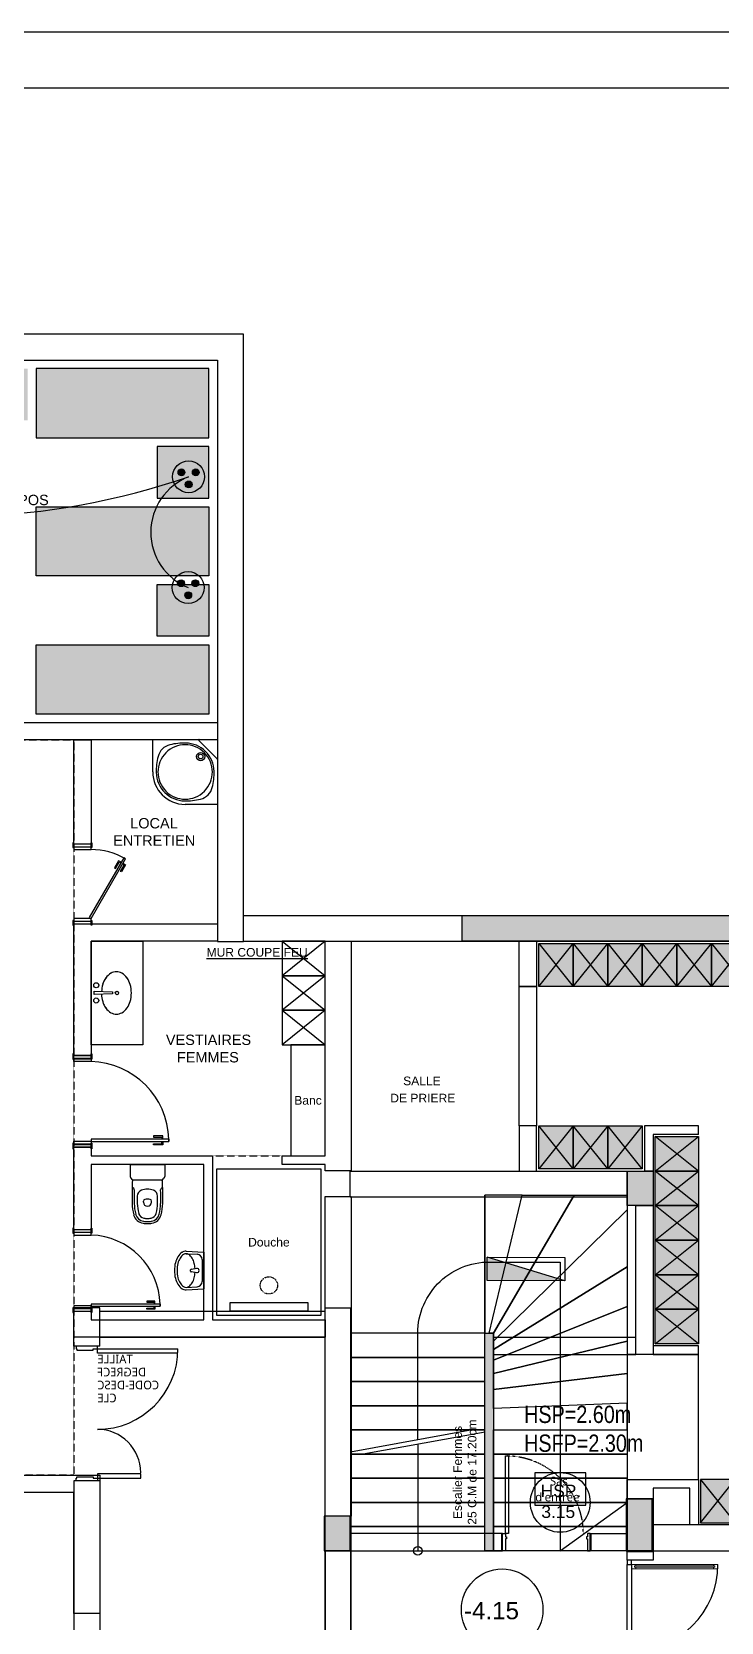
# Model space of a CAD drawing. Header units: millimetres. Extents: x 71819 to 78266, y 23672 to 38445.
# Drawn here: x 75030 to 75828, y 27032 to 28874 of the extents above; entities that cross this region are included whole.
import ezdxf
from ezdxf.enums import TextEntityAlignment as Align

# ---------------------------------------------------------------- set-up
doc = ezdxf.new("R2010")
doc.units = ezdxf.units.MM
for name, pattern in [('CACHE', [0.375, 0.25, -0.125]), ('DASHED2', [0.375, 0.25, -0.125]), ('PROJECTION', [0.375, 0.25, -0.125])]:
    doc.linetypes.add(name, pattern=pattern)
doc.layers.add('A-SECN-MEN-CO', color=141, linetype='Continuous', lineweight=9)
doc.layers.add('A-SECN-MEN-VU', color=145, linetype='Continuous', lineweight=5)
for name, color, linetype in [('Plan Archi', 8, 'Continuous'), ('prise', 1, 'Continuous'), ('TP-Tableau électrique', 1, 'Continuous')]:
    doc.layers.add(name, color=color, linetype=linetype)
doc.styles.add('0-TEXT-ANNO', font='', dxfattribs={"height": 2.5})
doc.styles.add('0-TEXT-BASE', font='')
doc.styles.add('1-LIGHT-COND', font='')
doc.styles.get("Standard").update_dxf_attribs({"font": 'arial.ttf'})
doc.styles.get('0-TEXT-ANNO').set_extended_font_data('Roboto Light')
doc.styles.get('0-TEXT-BASE').set_extended_font_data('Roboto Light')
doc.styles.get('1-LIGHT-COND').set_extended_font_data('Roboto Condensed Light')

# ---------------------------------------------------------------- blocks, each defined once
blk = doc.blocks.new('*U122')
at = {"color": 252}
for points in [[(77, 1000), (77, 100), (42, 100), (42, 1000)], [(0, -100), (7, -100), (7, 100), (0, 100)], [(1030, -100), (1022, -100), (1022, 100), (1030, 100)]]:
    blk.add_lwpolyline(points, close=True, dxfattribs=at)
at = {"color": 252, "linetype": 'ByBlock', "flags": 128}
for points in [[(7, -100), (7, 100), (39, 100), (39, 63), (52, 63), (52, 38), (39, 38), (39, -100)], [(1022, -100), (1022, 100), (990, 100), (990, 63), (977, 63), (977, 38), (990, 38), (990, -100)]]:
    blk.add_lwpolyline(points, close=True, dxfattribs=at)
at = {"color": 252, "linetype": 'PROJECTION'}
blk.add_arc((42, 98.3), 900, 0, 90, dxfattribs=at)
at = {"color": 252, "style": '0-TEXT-BASE'}
blk.add_attdef('DOORREF', text='', height=100, dxfattribs=at).set_placement((514.5, 0), align=Align.MIDDLE_CENTER)
blk = doc.blocks.new('RANG_VEST')
at = {"true_color": 0xffffff}
h = blk.add_hatch(color=7, dxfattribs=at)
h.dxf.hatch_style = 1
h.paths.add_polyline_path([(0.5, -0.4), (0.5, 0), (0, 0), (0, -0.4)])
blk.add_lwpolyline([(0.5, -0.4), (0.5, 0), (0, 0), (0, -0.4)], close=True)
blk.add_lwpolyline([(0, 0), (0.5, -0.4), (0.5, 0), (0, -0.4)])
blk = doc.blocks.new('*U212')
at = {"layer": 'A-SECN-MEN-CO'}
for points in [[(0, 0), (0, -0.05), (-0.05, -0.05), (-0.05, -0.032), (-0.035, -0.032), (-0.035, -0.018), (-0.05, -0.018), (-0.05, 0)], [(-1, 0), (-1, -0.05), (-0.95, -0.05), (-0.95, -0.032), (-0.965, -0.032), (-0.965, -0.018), (-0.95, -0.018), (-0.95, 0)]]:
    blk.add_lwpolyline(points, close=True, dxfattribs=at)
at = {"layer": 'A-SECN-MEN-VU'}
for p, q in [((-0.05, 0), (-0.95, 0)), ((-0.95, -0.05), (-0.05, -0.05))]:
    blk.add_line(p, q, dxfattribs=at)
blk.add_lwpolyline([(-0.035, -0.032), (-0.965, -0.032), (-0.965, -0.018), (-0.035, -0.018)], close=True, dxfattribs=at)
blk = doc.blocks.new('tableau electrique')
at = {"lineweight": -2}
blk.add_hatch(color=0, dxfattribs=at).paths.add_polyline_path([(1445.12, 476.143), (1445.12, 476.323), (1444.52, 476.143)])
at = {"color": 0, "lineweight": -2}
blk.add_line((1444.52, 476.143), (1445.12, 476.323), dxfattribs=at)
blk.add_lwpolyline([(1444.52, 476.143), (1445.12, 476.143), (1445.12, 476.323), (1444.52, 476.323)], close=True, dxfattribs=at)
blk = doc.blocks.new('Prise de courant normale')
at = {"layer": 'prise', "linetype": 'Continuous'}
for points in [[(-122, 51, 1), (-44, 51, 1)], [(44, 51, 1), (122, 51, 1)], [(-38, -89, 1), (41, -89, 1)]]:
    blk.add_hatch(color=5, dxfattribs=at).paths.add_polyline_path(points, flags=0)
at = {"layer": 'prise', "color": 1, "linetype": 'Continuous'}
blk.add_circle((0, 0), 185, dxfattribs=at)
at = {"layer": 'prise', "color": 5, "linetype": 'Continuous'}
for centre in [(-83, 51), (83, 51), (1, -89)]:
    blk.add_circle(centre, 39.4, dxfattribs=at)

msp = doc.modelspace()

# ---------------------------------------------------------------- hatches: boundary and pattern name
at = {"layer": 'Plan Archi'}
h = msp.add_hatch(color=256, dxfattribs=at)
h.dxf.hatch_style = 1
h.paths.add_polyline_path([(75174.7, 28233.9), (75234.7, 28233.9), (75234.7, 28173.9), (75174.7, 28173.9)])
h.paths.add_polyline_path([(75034.7, 28163.9), (75234.7, 28163.9), (75234.7, 28083.9), (75034.7, 28083.9)])
h.paths.add_polyline_path([(75034.7, 28323.9), (75234.7, 28323.9), (75234.7, 28243.9), (75034.7, 28243.9)])
h.paths.add_polyline_path([(75174.7, 28333.9), (75234.7, 28333.9), (75234.7, 28393.9), (75174.7, 28393.9)])
h.paths.add_polyline_path([(75034.7, 28403.9), (75234.7, 28403.9), (75234.7, 28483.9), (75034.7, 28483.9)])
h.paths.add_polyline_path([(74898.7, 28483.9), (75024.7, 28483.9), (75024.7, 28423.9), (74898.7, 28423.9)])
h.paths.add_polyline_path([(74808.7, 28283.9), (74808.7, 28483.9), (74888.7, 28483.9), (74888.7, 28283.9)])
h = msp.add_hatch(color=252, dxfattribs=at)
h.dxf.hatch_style = 1
h.paths.add_polyline_path([(75528.3, 27850.7), (77178.3, 27850.7), (77178.3, 27820.7), (75528.3, 27820.7)])
h = msp.add_hatch(color=252, dxfattribs=at)
h.dxf.hatch_style = 1
h.paths.add_polyline_path([(75719.3, 27554.5), (75749.3, 27554.5), (75749.3, 27514.5), (75719.3, 27514.5)])
h = msp.add_hatch(color=256, dxfattribs=at)
h.dxf.hatch_style = 1
h.paths.add_polyline_path([(75564.3, 27114.8), (75554.3, 27114.8), (75554.3, 27366.8), (75564.3, 27366.8)])
h = msp.add_hatch(color=256, dxfattribs=at)
h.dxf.hatch_style = 1
h.paths.add_polyline_path([(75718.3, 27174.8), (75718.3, 27114.8), (75748.3, 27114.8), (75748.3, 27174.8)])
h = msp.add_hatch(color=252, dxfattribs=at)
h.dxf.hatch_style = 1
h.paths.add_polyline_path([(75719.3, 27174.8), (75749.3, 27174.8), (75749.3, 27114.8), (75719.3, 27114.8)])
h = msp.add_hatch(color=256, dxfattribs=at)
h.dxf.hatch_style = 1
h.paths.add_polyline_path([(75398.3, 27114.8), (75398.3, 27154.8), (75368.3, 27154.8), (75368.3, 27114.8)])

# ---------------------------------------------------------------- linework, layer by layer
msp.add_lwpolyline([(78245.7, 28874), (78245.7, 24883), (72655.7, 24883), (72655.7, 28874)], close=True)
msp.add_lwpolyline([(72720.7, 25264), (72720.7, 28809), (78180.7, 28809), (78180.7, 25264)])
at = {"color": 6}
for centre, radius, start, end in [((74931.6, 29177.4), 865.2, 254.9975, 288.8591), ((75236.6, 28294.4), 69.1, 111.4509, 248.0727)]:
    msp.add_arc(centre, radius, start, end, dxfattribs=at)
at = {"layer": 'Plan Archi'}
for p, q in [((75274.7, 28523.8), (72996.3, 28523.8)), ((75274.7, 27820.6), (75274.7, 28523.8)), ((73042.8, 28493.9), (75244.7, 28493.9)), ((75244.7, 28493.9), (75244.7, 27820.6)), ((75014.8, 28074.1), (75244.7, 28074.1)), ((75244.7, 28074.1), (75244.7, 28054.1)), ((75244.7, 28054.1), (75014.8, 28054.1)), ((75078.3, 27933), (75078.3, 28054.1)), ((75078.3, 28054.1), (75098.3, 28054.1)), ((75098.3, 28054.1), (75098.3, 27933)), ((75169.8, 28016.8), (75169.8, 28053.7)), ((75170.4, 28054.3), (75244.2, 28054.3)), ((75243.8, 28032.6), (75223.2, 28053.3)), ((75244.8, 28053.7), (75244.8, 27979.9)), ((75244.2, 27979.3), (75207.3, 27979.3)), ((75078.1, 27934.8), (75077.3, 27934.8)), ((75077.3, 27934.8), (75077.3, 27929.2)), ((75077.3, 27929.2), (75078.1, 27929.2)), ((75078.1, 27929.2), (75078.1, 27934.8)), ((75098.3, 27933), (75078.3, 27933)), ((75098.3, 27933), (75078.3, 27933)), ((75078.3, 27933), (75078.3, 27930.2)), ((75078.3, 27930.2), (75098.3, 27930.2)), ((75098.3, 27929.8), (75078.3, 27929.8)), ((75078.3, 27929.8), (75078.3, 27926.9)), ((75078.3, 27926.9), (75098.3, 27926.9)), ((75098.3, 27930.2), (75098.3, 27933)), ((75098.3, 27926.9), (75098.3, 27929.8)), ((75098.4, 27934.8), (75099.2, 27934.8)), ((75098.4, 27929.2), (75098.4, 27934.8)), ((75099.2, 27929.2), (75098.4, 27929.2)), ((75099.2, 27934.8), (75099.2, 27929.2)), ((75136.1, 27917.5), (75096.1, 27848.2)), ((75098.3, 27846.9), (75138.3, 27916.2)), ((75130.2, 27914), (75125.4, 27905.7)), ((75125.4, 27905.7), (75126.5, 27905.1)), ((75126.5, 27905.1), (75130.8, 27912.5)), ((75133.1, 27912.3), (75130.2, 27914)), ((75130.8, 27912.5), (75132.6, 27911.4)), ((75132.5, 27901.6), (75136.8, 27909)), ((75138.3, 27909.3), (75133.6, 27901)), ((75136.8, 27909), (75134.8, 27910.2)), ((75135.3, 27911), (75138.3, 27909.3)), ((75138.3, 27916.2), (75136.1, 27917.5)), ((75133.6, 27901), (75132.5, 27901.6)), ((75274.7, 27850.4), (77804.4, 27850.6)), ((75274.7, 27820.6), (75274.7, 27850.4)), ((75078.1, 27844.9), (75077.3, 27844.9)), ((75077.3, 27844.9), (75077.3, 27839.3)), ((75077.3, 27839.3), (75078.1, 27839.3)), ((75078.1, 27839.3), (75078.1, 27844.9)), ((75098.3, 27846.9), (75078.3, 27846.9)), ((75078.3, 27846.9), (75078.3, 27844.1)), ((75078.3, 27844.1), (75098.3, 27844.1)), ((75098.3, 27843.7), (75078.3, 27843.7)), ((75078.3, 27843.7), (75078.3, 27840.8)), ((75078.3, 27840.8), (75244.7, 27840.8)), ((75078.3, 27688.3), (75078.3, 27840.8)), ((75078.3, 27840.8), (75098.3, 27840.8)), ((75096.1, 27848.2), (75098.3, 27846.9)), ((75098.3, 27844.1), (75098.3, 27846.9)), ((75098.3, 27840.8), (75098.3, 27846.9)), ((75098.3, 27840.9), (75098.3, 27844.8)), ((75098.4, 27844.9), (75099.2, 27844.9)), ((75098.4, 27839.3), (75098.4, 27844.9)), ((75099.2, 27839.3), (75098.4, 27839.3)), ((75099.2, 27844.9), (75099.2, 27839.3)), ((75244.7, 27840.8), (75244.7, 27820.8)), ((75244.7, 27820.8), (75098.3, 27820.8)), ((75098.3, 27820.8), (75098.3, 27688.3)), ((75098.3, 27700.8), (75098.3, 27820.8)), ((75098.3, 27820.8), (75158.3, 27820.8)), ((75158.3, 27820.8), (75158.3, 27700.8)), ((75244.7, 27820.6), (75274.7, 27820.6)), ((77774.4, 27820.6), (75274.7, 27820.6)), ((75319.6, 27820.8), (75369.6, 27780.8)), ((75369.6, 27820.8), (75319.6, 27780.8)), ((75319.6, 27820.8), (75319.6, 27780.8)), ((75369.6, 27820.8), (75319.6, 27820.8)), ((75369.6, 27820.8), (75399.6, 27820.8)), ((75369.6, 27572.2), (75369.6, 27820.8)), ((75369.6, 27780.8), (75369.6, 27820.8)), ((75369.6, 27780.8), (75369.6, 27820.8)), ((75399.6, 27820.8), (75399.6, 27555)), ((75594.3, 27820.7), (75614.3, 27820.7)), ((75594.3, 27768.2), (75594.3, 27820.7)), ((75614.3, 27820.7), (75614.3, 27768.2)), ((75319.6, 27780.8), (75369.6, 27780.8)), ((75319.6, 27780.8), (75369.6, 27740.8)), ((75369.6, 27780.8), (75319.6, 27740.8)), ((75319.6, 27780.8), (75319.6, 27740.8)), ((75369.6, 27780.8), (75319.6, 27780.8)), ((75369.6, 27740.8), (75369.6, 27780.8)), ((75369.6, 27740.8), (75369.6, 27780.8)), ((75102, 27759.1), (75102, 27762.8)), ((75102, 27762.8), (75123, 27762.1)), ((75123, 27759.8), (75102, 27759.1)), ((75123, 27762.1), (75123, 27759.8)), ((75594.3, 27768.2), (75614.3, 27768.2)), ((75594.3, 27607), (75594.3, 27768.2)), ((75614.3, 27768.2), (75594.3, 27768.2)), ((75614.3, 27768.2), (75614.3, 27607)), ((75319.6, 27740.8), (75369.6, 27700.8)), ((75369.6, 27740.8), (75319.6, 27700.8)), ((75319.6, 27740.8), (75319.6, 27700.8)), ((75369.6, 27740.8), (75319.6, 27740.8)), ((75319.6, 27740.8), (75369.6, 27740.8)), ((75369.6, 27700.8), (75369.6, 27740.8)), ((75369.6, 27700.8), (75369.6, 27740.8)), ((75078.1, 27690.3), (75077.2, 27690.3)), ((75077.2, 27690.3), (75077.2, 27684)), ((75077.2, 27684), (75078.1, 27684)), ((75078.1, 27684), (75078.1, 27690.3)), ((75078.3, 27688.3), (75098.3, 27688.3)), ((75078.3, 27685.1), (75078.3, 27688.3)), ((75098.3, 27688.3), (75078.3, 27688.3)), ((75098.3, 27685.1), (75078.3, 27685.1)), ((75078.3, 27684.6), (75098.3, 27684.6)), ((75078.3, 27681.4), (75078.3, 27684.6)), ((75158.3, 27700.8), (75098.3, 27700.8)), ((75098.3, 27688.3), (75098.3, 27685.1)), ((75098.3, 27684.6), (75098.3, 27681.4)), ((75098.4, 27690.3), (75099.3, 27690.3)), ((75098.4, 27684), (75098.4, 27690.3)), ((75099.3, 27684), (75098.4, 27684)), ((75099.3, 27690.3), (75099.3, 27684)), ((75319.6, 27700.8), (75369.6, 27700.8)), ((75329.6, 27700.8), (75329.6, 27572.2)), ((75369.6, 27700.8), (75329.6, 27700.8)), ((75369.6, 27572.2), (75369.6, 27700.8)), ((75098.3, 27681.4), (75078.3, 27681.4)), ((75181.6, 27595.4), (75170.8, 27595.4)), ((75170.8, 27595.4), (75170.8, 27594)), ((75170.8, 27594), (75180.4, 27594)), ((75180.4, 27594), (75180.4, 27591.5)), ((75181.6, 27591.6), (75181.6, 27595.4)), ((75614.3, 27607), (75594.3, 27607)), ((75614.3, 27607), (75594.3, 27607)), ((75594.3, 27607), (75594.3, 27554.5)), ((75614.3, 27554.5), (75614.3, 27607)), ((75801.8, 27607), (75739.3, 27607)), ((75739.3, 27607), (75739.3, 27554.5)), ((75801.8, 27597), (75749.3, 27597)), ((75749.3, 27597), (75749.3, 27554.5)), ((75078.1, 27586.8), (75077.2, 27586.8)), ((75077.2, 27586.8), (75077.2, 27580.5)), ((75077.2, 27580.5), (75078.1, 27580.5)), ((75078.1, 27580.5), (75078.1, 27586.8)), ((75078.3, 27589.1), (75098.3, 27589.1)), ((75078.3, 27585.9), (75078.3, 27589.1)), ((75078.3, 27582.2), (75078.3, 27589.1)), ((75078.3, 27582.4), (75078.3, 27586.7)), ((75098.3, 27585.9), (75078.3, 27585.9)), ((75078.3, 27585.4), (75098.3, 27585.4)), ((75098.3, 27582.2), (75078.3, 27582.2)), ((75078.3, 27486.5), (75078.3, 27582.2)), ((75078.3, 27582.2), (75098.3, 27582.2)), ((75188.3, 27591.4), (75098.3, 27591.4)), ((75098.3, 27591.4), (75098.3, 27588.8)), ((75098.3, 27589.1), (75098.3, 27585.9)), ((75098.3, 27588.8), (75188.3, 27588.8)), ((75098.3, 27585.4), (75098.3, 27582.2)), ((75098.3, 27582.2), (75098.3, 27572.2)), ((75098.4, 27586.8), (75099.3, 27586.8)), ((75098.4, 27580.5), (75098.4, 27586.8)), ((75099.3, 27580.5), (75098.4, 27580.5)), ((75099.3, 27586.8), (75099.3, 27580.5)), ((75170.8, 27586.2), (75180.4, 27586.2)), ((75170.8, 27584.8), (75170.8, 27586.2)), ((75181.6, 27584.8), (75170.8, 27584.8)), ((75180.4, 27586.2), (75180.4, 27588.7)), ((75181.6, 27588.6), (75181.6, 27584.8)), ((75188.3, 27588.8), (75188.3, 27591.4)), ((75188.3, 27591.4), (75188.3, 27588.8)), ((75098.3, 27572.2), (75238.9, 27572.2)), ((75228.9, 27562.2), (75098.3, 27562.2)), ((75098.3, 27562.2), (75098.3, 27486.5)), ((75143.6, 27562.2), (75143.6, 27548.1)), ((75143.6, 27562.2), (75183.6, 27562.2)), ((75183.6, 27562.2), (75183.6, 27548.1)), ((75228.9, 27382.2), (75228.9, 27562.2)), ((75238.9, 27572.2), (75238.9, 27382.2)), ((75243.9, 27387.2), (75243.9, 27557.2)), ((75243.9, 27557.2), (75364.6, 27557.2)), ((75319.6, 27562.2), (75319.6, 27572.2)), ((75319.6, 27572.2), (75369.6, 27572.2)), ((75369.6, 27562.2), (75319.6, 27562.2)), ((75329.6, 27572.2), (75369.6, 27572.2)), ((75364.6, 27557.2), (75364.6, 27387.2)), ((75369.6, 27555), (75369.6, 27562.2)), ((75399.6, 27555), (75369.6, 27555)), ((75180, 27544.2), (75147.2, 27544.2)), ((75398.3, 27554.5), (75719.3, 27554.5)), ((75398.3, 27524.5), (75398.3, 27554.5)), ((75594.3, 27554.5), (75614.3, 27554.5)), ((75719.3, 27554.5), (75719.3, 27524.5)), ((75147.7, 27534.3), (75146, 27536.1)), ((75158.9, 27518.5), (75158.9, 27519.8)), ((75168.3, 27518.5), (75168.3, 27519.8)), ((75179.5, 27534.3), (75181.2, 27536.1)), ((75369.6, 27154.8), (75369.6, 27525)), ((75369.6, 27525), (75399.6, 27525)), ((75719.3, 27524.5), (75398.3, 27524.5)), ((75399.6, 27525), (75399.6, 27154.8)), ((75729.3, 27514.5), (75749.3, 27514.5)), ((75729.3, 27342), (75729.3, 27514.5)), ((75749.3, 27514.5), (75749.3, 27342)), ((75078.1, 27488.3), (75077.3, 27488.3)), ((75077.3, 27488.3), (75077.3, 27482.7)), ((75077.3, 27482.7), (75078.1, 27482.7)), ((75078.1, 27482.7), (75078.1, 27488.3)), ((75098.3, 27486.5), (75078.3, 27486.5)), ((75078.3, 27486.5), (75078.3, 27483.7)), ((75098.3, 27486.5), (75078.3, 27486.5)), ((75078.3, 27483.7), (75098.3, 27483.7)), ((75098.3, 27483.3), (75078.3, 27483.3)), ((75078.3, 27483.3), (75078.3, 27480.4)), ((75098.3, 27483.7), (75098.3, 27486.5)), ((75098.3, 27480.4), (75098.3, 27483.3)), ((75098.4, 27488.3), (75099.2, 27488.3)), ((75098.4, 27482.7), (75098.4, 27488.3)), ((75099.2, 27482.7), (75098.4, 27482.7)), ((75099.2, 27488.3), (75099.2, 27482.7)), ((75078.3, 27480.4), (75098.3, 27480.4)), ((75208.4, 27461.9), (75228.9, 27460.7)), ((75208.4, 27458.9), (75221.3, 27458.2)), ((75226.9, 27452.2), (75226.9, 27426.6)), ((75228.9, 27460.7), (75228.9, 27418)), ((75213.6, 27438.7), (75213.6, 27440.1)), ((75214.5, 27441.1), (75220.7, 27442)), ((75220.7, 27436.7), (75214.5, 27437.7)), ((75228.9, 27439.4), (75228.9, 27439.4)), ((75228.9, 27439.4), (75228.9, 27439.4)), ((75228.9, 27439.4), (75228.9, 27439.4)), ((75228.9, 27439.4), (75228.9, 27439.4)), ((75228.9, 27439.4), (75228.9, 27439.4)), ((75228.9, 27439.4), (75228.9, 27439.4)), ((75228.9, 27439.4), (75228.9, 27439.4)), ((75228.9, 27439.4), (75228.9, 27439.4)), ((75228.9, 27439.4), (75228.9, 27439.4)), ((75228.9, 27439.4), (75228.9, 27439.4)), ((75228.9, 27439.4), (75228.9, 27439.4)), ((75228.9, 27439.4), (75228.9, 27439.4)), ((75228.9, 27439.4), (75228.9, 27439.4)), ((75228.9, 27439.4), (75228.9, 27439.4)), ((75228.9, 27439.4), (75228.9, 27439.4)), ((75228.9, 27439.4), (75228.9, 27439.4)), ((75228.9, 27439.4), (75228.9, 27439.4)), ((75228.9, 27439.4), (75228.9, 27439.4)), ((75228.9, 27439.4), (75228.9, 27439.4)), ((75228.9, 27439.4), (75228.9, 27439.4)), ((75228.9, 27439.4), (75228.9, 27439.4)), ((75228.9, 27439.4), (75228.9, 27439.4)), ((75228.9, 27439.4), (75228.9, 27439.4)), ((75228.9, 27439.4), (75228.9, 27439.4)), ((75228.9, 27439.4), (75228.9, 27439.4)), ((75228.9, 27439.4), (75228.9, 27439.4)), ((75228.9, 27439.4), (75228.9, 27439.4)), ((75228.9, 27439.4), (75228.9, 27439.4)), ((75228.9, 27439.4), (75228.9, 27439.4)), ((75228.9, 27439.4), (75228.9, 27439.4)), ((75228.9, 27439.4), (75228.9, 27439.4)), ((75228.9, 27439.4), (75228.9, 27439.4)), ((75228.9, 27439.4), (75228.9, 27439.4)), ((75228.9, 27439.4), (75228.9, 27439.4)), ((75228.9, 27439.4), (75228.9, 27439.4)), ((75228.9, 27439.4), (75228.9, 27439.4)), ((75228.9, 27439.4), (75228.9, 27439.4)), ((75228.9, 27439.4), (75228.9, 27439.4)), ((75228.9, 27439.4), (75228.9, 27439.4)), ((75228.9, 27439.4), (75228.9, 27439.4)), ((75228.9, 27439.4), (75228.9, 27439.4)), ((75228.9, 27439.4), (75228.9, 27439.4)), ((75228.9, 27439.4), (75228.9, 27439.4)), ((75228.9, 27439.4), (75228.9, 27439.4)), ((75228.9, 27439.4), (75228.9, 27439.4)), ((75228.9, 27439.4), (75228.9, 27439.4)), ((75228.9, 27439.4), (75228.9, 27439.4)), ((75228.9, 27439.4), (75228.9, 27439.4)), ((75228.9, 27439.4), (75228.9, 27439.4)), ((75228.9, 27439.4), (75228.9, 27439.4)), ((75228.9, 27439.4), (75228.9, 27439.4)), ((75208.4, 27419.9), (75221.3, 27420.6)), ((75208.4, 27416.9), (75228.9, 27418)), ((75078.1, 27396.3), (75077.3, 27396.3)), ((75077.3, 27396.3), (75077.3, 27390.7)), ((75077.3, 27390.7), (75078.1, 27390.7)), ((75078.1, 27390.7), (75078.1, 27396.3)), ((75098.3, 27398.3), (75078.3, 27398.3)), ((75078.3, 27398.3), (75078.3, 27395.5)), ((75078.3, 27351.8), (75078.3, 27396.3)), ((75078.3, 27395.5), (75098.3, 27395.5)), ((75098.3, 27395.1), (75078.3, 27395.1)), ((75078.3, 27395.1), (75078.3, 27392.2)), ((75078.3, 27392.2), (75098.3, 27392.2)), ((75078.3, 27362.2), (75078.3, 27392.2)), ((75078.3, 27392.2), (75098.3, 27392.2)), ((75178.3, 27400.4), (75098.3, 27400.4)), ((75098.3, 27400.4), (75098.3, 27398.1)), ((75098.3, 27395.5), (75098.3, 27398.3)), ((75098.3, 27392.2), (75098.3, 27398.3)), ((75098.3, 27398.1), (75178.3, 27398.1)), ((75098.3, 27392.4), (75098.3, 27396.2)), ((75098.3, 27392.2), (75098.3, 27382.2)), ((75098.4, 27396.3), (75099.2, 27396.3)), ((75098.4, 27390.7), (75098.4, 27396.3)), ((75099.2, 27390.7), (75098.4, 27390.7)), ((75099.2, 27396.3), (75099.2, 27390.7)), ((75108.3, 27351.8), (75108.3, 27396.3)), ((75369.4, 27391.8), (75108.3, 27391.8)), ((75172.3, 27403.9), (75162.8, 27403.9)), ((75162.8, 27403.9), (75162.8, 27402.7)), ((75162.8, 27402.7), (75171.3, 27402.7)), ((75162.8, 27395.8), (75171.3, 27395.8)), ((75162.8, 27394.5), (75162.8, 27395.8)), ((75172.3, 27394.5), (75162.8, 27394.5)), ((75171.3, 27402.7), (75171.3, 27400.5)), ((75171.3, 27395.8), (75171.3, 27398)), ((75172.3, 27400.6), (75172.3, 27403.9)), ((75172.3, 27397.9), (75172.3, 27394.5)), ((75178.3, 27398.1), (75178.3, 27400.4)), ((75178.3, 27400.4), (75178.3, 27398.1)), ((75259.3, 27392.2), (75259.3, 27402.2)), ((75259.3, 27402.2), (75349.3, 27402.2)), ((75349.3, 27392.2), (75259.3, 27392.2)), ((75349.3, 27402.2), (75349.3, 27392.2)), ((75369.4, 26934.8), (75369.4, 27396.3)), ((75399.4, 26934.8), (75399.4, 27396.3)), ((75098.3, 27382.2), (75228.9, 27382.2)), ((75238.9, 27382.2), (75369.6, 27382.2)), ((75364.6, 27387.2), (75243.9, 27387.2)), ((75369.6, 27382.2), (75369.6, 27362.2)), ((75369.6, 27362.2), (75078.3, 27362.2)), ((75369.4, 27361.8), (75108.3, 27361.8)), ((75729.3, 27362), (75564.3, 27362)), ((75564.3, 27362), (75564.3, 27342)), ((75729.3, 27342), (75729.3, 27362)), ((75104.3, 27351.8), (75082.3, 27351.8)), ((75564.3, 27342), (75729.3, 27342)), ((75801.8, 27342), (75719.3, 27342)), ((75719.3, 27342), (75719.3, 27197.3)), ((75749.3, 27342), (75729.3, 27342)), ((75801.8, 27352), (75749.3, 27352)), ((75749.3, 27352), (75749.3, 27342)), ((75749.3, 27342), (75801.8, 27342)), ((75801.8, 27342), (75801.8, 27352)), ((75801.8, 27197.3), (75801.8, 27342)), ((74998.8, 27202.2), (75108.3, 27202.2)), ((75078.3, 27195.8), (75078.3, 26380.8)), ((75104.3, 27195.8), (75082.3, 27195.8)), ((75108.3, 27202.2), (75108.3, 27042.2)), ((75108.3, 27195.8), (75108.3, 26380.8)), ((75612.2, 27205), (75612.2, 27167.5)), ((75671.4, 27205), (75612.2, 27205)), ((75671.4, 27167.5), (75671.4, 27205)), ((75719.3, 27197.3), (75801.8, 27197.3)), ((75719.3, 27197.3), (75801.8, 27197.3)), ((75719.3, 27174.8), (75719.3, 27197.3)), ((75791.8, 27187.3), (75749.3, 27187.3)), ((75749.3, 27187.3), (75749.3, 27174.8)), ((75791.8, 27144.8), (75791.8, 27187.3)), ((75801.8, 27197.3), (75801.8, 27144.8)), ((75078.3, 27182.2), (74998.8, 27182.2)), ((75078.3, 27042.2), (75078.3, 27182.2)), ((75749.3, 27174.8), (75719.3, 27174.8)), ((75399.6, 27154.8), (75369.6, 27154.8)), ((75612.2, 27167.5), (75671.4, 27167.5)), ((75574.3, 27134.8), (75399.4, 27134.8)), ((75399.4, 27134.8), (75399.4, 27114.8)), ((75574.3, 27114.8), (75574.3, 27134.8)), ((75677.3, 27134.8), (75719.3, 27134.8)), ((75677.3, 27114.8), (75677.3, 27134.8)), ((75719.3, 27134.8), (75719.3, 27114.8)), ((76306.8, 27144.8), (75749.3, 27144.8)), ((75749.3, 27144.8), (75749.3, 27114.8)), ((75801.8, 27144.8), (75791.8, 27144.8)), ((75369.6, 27114.8), (75369.6, 26934.8)), ((75399.6, 27114.8), (75369.6, 27114.8)), ((75399.4, 27114.8), (75574.3, 27114.8)), ((75399.6, 26934.8), (75399.6, 27114.8)), ((75719.3, 27114.8), (75677.3, 27114.8)), ((75719.3, 27114), (75749.3, 27114)), ((75719.3, 27104), (75719.3, 27114)), ((75749.3, 27114.8), (76306.8, 27114.8)), ((75749.3, 27114), (75749.3, 27104)), ((75749.3, 27104), (75719.3, 27104)), ((75108.3, 27042.2), (75078.3, 27042.2))]:
    msp.add_line(p, q, dxfattribs=at)
at = {"layer": 'Plan Archi', "linetype": 'DASHED2'}
for p, q in [((74888.8, 28054.1), (75078.3, 28054.1)), ((75078.3, 28054.1), (75078.3, 27202.2)), ((75238.9, 27572.2), (75319.6, 27572.2)), ((75078.3, 27202.2), (74888.8, 27202.2))]:
    msp.add_line(p, q, dxfattribs=at)
at = {"layer": 'Plan Archi', "linetype": 'Continuous'}
for p, q in [((75801.8, 27597), (75801.8, 27607)), ((75749.3, 27554.5), (75739.3, 27554.5)), ((75108.3, 27396.3), (75078.3, 27396.3)), ((75108.3, 27361.8), (75108.3, 27391.8)), ((75369.4, 27396.3), (75399.4, 27396.3)), ((75369.4, 27361.8), (75369.4, 27391.8)), ((75108.3, 27351.8), (75078.3, 27351.8)), ((75108.3, 27195.8), (75078.3, 27195.8))]:
    msp.add_line(p, q, dxfattribs=at)
at = {"layer": 'Plan Archi'}
for points in [[(75034.7, 28403.9), (75234.7, 28403.9), (75234.7, 28483.9), (75034.7, 28483.9)], [(75174.7, 28333.9), (75234.7, 28333.9), (75234.7, 28393.9), (75174.7, 28393.9)], [(75034.7, 28323.9), (75234.7, 28323.9), (75234.7, 28243.9), (75034.7, 28243.9)], [(75174.7, 28233.9), (75234.7, 28233.9), (75234.7, 28173.9), (75174.7, 28173.9)], [(75034.7, 28163.9), (75234.7, 28163.9), (75234.7, 28083.9), (75034.7, 28083.9)], [(75559.3, 27366.8), (75597.7, 27526.8), (75554.3, 27526.8), (75554.3, 27366.8)], [(75564.3, 27366.8), (75559.3, 27366.8), (75597.7, 27526.8), (75657.8, 27526.8)], [(75564.3, 27357.4), (75564.3, 27366.8), (75657.8, 27526.8), (75719.3, 27526.8), (75719.3, 27509.6)], [(75564.3, 27348.1), (75564.3, 27357.4), (75719.3, 27509.6), (75719.3, 27443.7)], [(75564.3, 27335.7), (75564.3, 27348.1), (75719.3, 27443.7), (75719.3, 27397.9)], [(75564.3, 27320.1), (75564.3, 27335.7), (75719.3, 27397.9), (75719.3, 27357.5)], [(75554.3, 27366.8), (75399.3, 27366.8), (75399.3, 27338.8), (75554.3, 27338.8)], [(75564.3, 27114.8), (75554.3, 27114.8), (75554.3, 27366.8), (75564.3, 27366.8)], [(75564.3, 27301.4), (75564.3, 27320.1), (75719.3, 27357.5), (75719.3, 27320.1)], [(75554.3, 27338.8), (75399.3, 27338.8), (75399.3, 27310.8), (75554.3, 27310.8)], [(75564.3, 27279.7), (75564.3, 27301.4), (75719.3, 27320.1), (75719.3, 27285.9)], [(75554.3, 27310.8), (75399.3, 27310.8), (75399.3, 27282.8), (75554.3, 27282.8)], [(75554.3, 27282.8), (75399.3, 27282.8), (75399.3, 27254.8), (75554.3, 27254.8)], [(75719.3, 27254.8), (75719.3, 27285.9), (75564.3, 27279.7), (75564.3, 27254.8)], [(75554.3, 27254.8), (75399.3, 27254.8), (75399.3, 27226.8), (75554.3, 27226.8)], [(75719.3, 27226.8), (75564.3, 27226.8), (75564.3, 27254.8), (75719.3, 27254.8)], [(75554.3, 27226.8), (75399.3, 27226.8), (75399.3, 27198.8), (75554.3, 27198.8)], [(75719.3, 27198.8), (75564.3, 27198.8), (75564.3, 27226.8), (75719.3, 27226.8)], [(75155.8, 27203.8), (75105.6, 27203.8), (75105.6, 27198.8), (75155.8, 27198.8)], [(75554.3, 27198.8), (75399.3, 27198.8), (75399.3, 27170.8), (75554.3, 27170.8)], [(75719.3, 27170.8), (75564.3, 27170.8), (75564.3, 27198.8), (75719.3, 27198.8)], [(75554.3, 27170.8), (75399.3, 27170.8), (75399.3, 27142.8), (75554.3, 27142.8)], [(75719.3, 27142.8), (75564.3, 27142.8), (75564.3, 27170.8), (75719.3, 27170.8)], [(75718.3, 27174.8), (75718.3, 27114.8), (75748.3, 27114.8), (75748.3, 27174.8)], [(75398.3, 27114.8), (75398.3, 27154.8), (75368.3, 27154.8), (75368.3, 27114.8)], [(75554.3, 27142.8), (75399.3, 27142.8), (75399.3, 27114.8), (75554.3, 27114.8)], [(75719.3, 27114.8), (75564.3, 27114.8), (75564.3, 27142.8), (75719.3, 27142.8)], [(75719.4, 27099), (75724.4, 27099), (75724.4, 27104), (75719.4, 27104)], [(75719.4, 27099), (75724.4, 27099), (75724.4, 26999), (75719.4, 26999)]]:
    msp.add_lwpolyline(points, close=True, dxfattribs=at)
at = {"layer": 'Plan Archi', "color": 252}
for points in [[(75528.3, 27850.7), (77178.3, 27850.7), (77178.3, 27820.7), (75528.3, 27820.7)], [(75719.3, 27554.5), (75749.3, 27554.5), (75749.3, 27514.5), (75719.3, 27514.5)], [(75719.3, 27174.8), (75749.3, 27174.8), (75749.3, 27114.8), (75719.3, 27114.8)]]:
    msp.add_lwpolyline(points, close=True, dxfattribs=at)
at = {"layer": 'Plan Archi'}
for points in [[(75554.3, 27366.8), (75554.3, 27526.8)], [(75082.3, 27351.8), (75081, 27351.8), (75081, 27348.8), (75081.8, 27348.8), (75081.8, 27347), (75100.6, 27347), (75100.6, 27348.8), (75105.6, 27348.8), (75105.6, 27351.8), (75104.3, 27351.8)], [(75198.8, 27343.8), (75105.6, 27343.8), (75105.6, 27348.8), (75199, 27348.8)], [(75540.3, 27254.8), (75398.9, 27229.2)], [(75554.8, 27252.3), (75413.4, 27226.8)], [(75476.8, 27238.2), (75476.8, 27114.8)], [(75082.3, 27195.8), (75081, 27195.8), (75081, 27198.8), (75081.8, 27198.8), (75081.8, 27200.6), (75100.6, 27200.6), (75100.6, 27198.8), (75105.6, 27198.8), (75105.6, 27195.8), (75104.3, 27195.8)]]:
    msp.add_lwpolyline(points, dxfattribs=at)
msp.add_lwpolyline([(75476.8, 27243.3), (75476.8, 27366.8, -0.431993), (75564.3, 27449.1), (75641.8, 27449.1), (75641.8, 27114.8), (75719.3, 27170.8)], format="xyb", dxfattribs=at)
for centre, radius in [((75225.2, 28034.6), 4.75), ((75225.2, 28034.6), 2.75), ((75104.3, 27769.8), 2.96), ((75128.3, 27760.8), 1.97), ((75104.3, 27752.1), 2.96), ((75641.8, 27170.8), 34.6), ((75476.8, 27114.8), 5), ((75574.5, 27046.5), 47.2)]:
    msp.add_circle(centre, radius, dxfattribs=at)
at = {"layer": 'Plan Archi', "linetype": 'CACHE', "ltscale": 0.5}
msp.add_circle((75304.3, 27422.2), 10, dxfattribs=at)
at = {"layer": 'Plan Archi'}
for centre, radius, start, end in [((75170.4, 28053.7), 0.6, 90, 180), ((75223.6, 28053.7), 0.6, 90, 225), ((75244.2, 28053.7), 0.6, 360, 90), ((75244.2, 28053.7), 0.6, 360, 90), ((75245.3, 28017.5), 71.5, 166.1326, 181.0337), ((75207.3, 28016.8), 31.5, 45, 225), ((75194, 28030.2), 18.6, 103.8674, 166.1326), ((75207.3, 28016.8), 31.5, 225, 45), ((75206.7, 27978.8), 71.5, 88.9663, 103.8674), ((75207.3, 28016.8), 33.5, 45, 88.9663), ((75207.3, 28016.8), 33.5, 1.0337, 45), ((75207.3, 28016.8), 37.5, 180, 270), ((75207.3, 28016.8), 33.5, 181.0334, 225), ((75169.3, 28016.1), 71.5, 346.1326, 1.0337), ((75244.2, 28033), 0.6, 225, 360), ((75220.7, 28003.4), 18.6, 283.8674, 346.1326), ((75207.3, 28016.8), 33.5, 225, 268.9663), ((75208, 28054.8), 71.5, 268.9663, 283.8674), ((75244.2, 27979.9), 0.6, 270, 360), ((75098.3, 27846.9), 80, 60, 90), ((75136.5, 27763.3), 25.8, 144.7972, 163.7103), ((75131.1, 27767.1), 19.2, 120.4183, 144.7972), ((75127.7, 27773), 12.4, 90, 120.4183), ((75127.7, 27773), 12.4, 59.5817, 90), ((75124.3, 27767.1), 19.2, 35.2028, 59.5817), ((75118.9, 27763.3), 25.8, 16.2897, 35.2028), ((75145.1, 27760.8), 34.7, 163.7103, 177.1674), ((75145.1, 27760.8), 34.7, 182.3974, 196.2897), ((75110.3, 27760.8), 34.7, 0, 16.2897), ((75110.3, 27760.8), 34.7, 343.7103, 360), ((75123.4, 27753.2), 11.8, 190.2421, 206.9284), ((75148.2, 27765.5), 39.6, 206.6177, 213.9756), ((75131.1, 27754.5), 19.2, 215.2028, 239.5817), ((75124.3, 27754.5), 19.2, 300.4183, 324.7972), ((75118.9, 27758.3), 25.8, 324.7972, 343.7103), ((75127.7, 27748.7), 12.4, 239.5817, 270), ((75127.7, 27748.7), 12.4, 270, 300.4183), ((75095.8, 27589), 92.5, 1.5216, 88.4858), ((75145.5, 27548.1), 1.9, 180, 235.0628), ((75143.8, 27545.8), 1, 16.2152, 55.0628), ((75147.2, 27546.7), 2.5, 196.2152, 270), ((75695.8, 27523.9), 550, 177.8638, 180.7095), ((75180, 27546.7), 2.5, 270, 343.7848), ((74631.4, 27523.9), 550, 359.2905, 2.1362), ((75183.4, 27545.8), 1, 124.9372, 163.7848), ((75181.7, 27548.1), 1.9, 304.9372, 0), ((75146.3, 27532.9), 2, 359.0636, 45), ((75695.8, 27523.9), 547.6, 179.0636, 180.7095), ((75159.3, 27525.5), 7.5, 109.984, 179.8352), ((75695.8, 27523.9), 544, 179.8352, 180.7095), ((75163.6, 27513.7), 20, 90, 109.984), ((75160.9, 27519.8), 2, 99.7151, 180), ((75163.6, 27518.5), 4.7, 180, 270), ((75163.6, 27504), 18, 90, 99.7151), ((75163.6, 27513.7), 20, 70.016, 90), ((75163.6, 27504), 18, 80.2849, 90), ((75163.6, 27518.5), 4.7, 270, 0), ((75166.3, 27519.8), 2, 0, 80.2849), ((75167.9, 27525.5), 7.5, 0.1648, 70.016), ((74631.4, 27523.9), 544, 359.2905, 0.1648), ((75180.9, 27532.9), 2, 135, 180.9364), ((74631.4, 27523.9), 547.6, 359.2905, 0.9364), ((75200.9, 27517.8), 55, 180.7095, 194.5395), ((75160.6, 27507.4), 13.4, 194.5395, 261.1838), ((75200.9, 27517.8), 52.6, 180.7095, 194.5395), ((75160.6, 27507.4), 11, 194.5395, 261.1838), ((75200.9, 27517.8), 49, 180.7095, 194.5395), ((75160.6, 27507.4), 7.4, 194.5395, 261.1838), ((75163.6, 27526.7), 27, 261.1838, 270), ((75163.6, 27526.7), 27, 270, 278.8162), ((75166.6, 27507.4), 7.4, 278.8162, 345.4605), ((75166.6, 27507.4), 11, 278.8162, 345.4605), ((75166.6, 27507.4), 13.4, 278.8162, 345.4605), ((75126.3, 27517.8), 49, 345.4605, 359.2905), ((75126.3, 27517.8), 52.6, 345.4605, 359.2905), ((75126.3, 27517.8), 55, 345.4605, 359.2905), ((75163.6, 27526.7), 33, 261.1838, 270), ((75163.6, 27526.7), 30.6, 261.1838, 270), ((75163.6, 27526.7), 30.6, 270, 278.8162), ((75163.6, 27526.7), 33, 270, 278.8162), ((75096.1, 27398.2), 82.2, 1.5216, 88.4858), ((75232.4, 27439.4), 37.5, 166.0767, 180), ((75220.5, 27442.3), 25.3, 149.0995, 166.0767), ((75232.4, 27439.4), 34.5, 166.0767, 180), ((75213.1, 27446.8), 16.6, 124.6866, 149.0995), ((75220.5, 27442.3), 22.3, 149.0995, 166.0767), ((75213.1, 27446.8), 13.6, 124.6866, 149.0995), ((75208.4, 27453.5), 8.33, 90, 124.6866), ((75208.4, 27453.5), 5.33, 90, 124.6866), ((75208.4, 27453.5), 5.33, 55.3134, 90), ((75203.7, 27446.8), 13.6, 30.9005, 55.3134), ((75196.2, 27442.3), 22.3, 13.9233, 30.9005), ((75184.4, 27439.4), 34.5, 3.9602, 13.9233), ((75220.9, 27452.2), 6, 0, 86.8366), ((75232.4, 27439.4), 37.5, 180, 193.9233), ((75220.5, 27436.4), 25.3, 193.9233, 210.9005), ((75232.4, 27439.4), 34.5, 180, 193.9233), ((75220.5, 27436.4), 22.3, 193.9233, 210.9005), ((75214.6, 27440.1), 1, 98.2281, 180), ((75214.6, 27438.7), 1, 180, 261.2509), ((75196.2, 27436.4), 22.3, 329.0995, 346.0767), ((75184.4, 27439.4), 34.5, 346.0767, 356.0698), ((75220.7, 27439.4), 2.66, 270, 90), ((75220.9, 27426.6), 6, 273.1634, 0), ((75228.9, 27439.4), 0.00001, 0, 90), ((75228.9, 27439.4), 0.00001, 270, 0), ((75228.9, 27439.4), 0.00001, 180, 270), ((75228.9, 27439.4), 0.00001, 90, 180), ((75228.9, 27439.4), 0.00001, 0, 90), ((75228.9, 27439.4), 0.00001, 90, 180), ((75228.9, 27439.4), 0.00001, 180, 270), ((75228.9, 27439.4), 0.00001, 270, 0), ((75228.9, 27439.4), 0.00001, 0, 90), ((75228.9, 27439.4), 0.00001, 270, 0), ((75228.9, 27439.4), 0.00001, 180, 270), ((75228.9, 27439.4), 0.00001, 0, 90), ((75228.9, 27439.4), 0.00001, 90, 180), ((75228.9, 27439.4), 0.00001, 180, 270), ((75228.9, 27439.4), 0.00001, 270, 0), ((75228.9, 27439.4), 0.00001, 0, 90), ((75228.9, 27439.4), 0.00001, 90, 180), ((75228.9, 27439.4), 0.00001, 90, 180), ((75228.9, 27439.4), 0.00001, 62.5342, 180), ((75228.9, 27439.4), 0.00001, 0, 62.5342), ((75228.9, 27439.4), 0.00001, 62.5342, 180), ((75228.9, 27439.4), 0.00001, 0, 62.5342), ((75228.9, 27439.4), 0.00001, 0, 62.5342), ((75228.9, 27439.4), 0.00001, 0, 62.5342), ((75228.9, 27439.4), 0.00001, 242.5342, 0), ((75228.9, 27439.4), 0.00001, 180, 242.5342), ((75228.9, 27439.4), 0.00001, 242.5342, 0), ((75228.9, 27439.4), 0.00001, 180, 242.5342), ((75228.9, 27439.4), 0.00001, 242.5342, 0), ((75228.9, 27439.4), 0.00001, 62.5342, 180), ((75228.9, 27439.4), 0.00001, 0, 62.5342), ((75228.9, 27439.4), 0.00001, 242.5342, 0), ((75228.9, 27439.4), 0.00001, 180, 242.5342), ((75228.9, 27439.4), 0.00003, 242.5342, 0), ((75228.9, 27439.4), 0.00003, 242.5342, 0), ((75228.9, 27439.4), 0.00003, 180, 242.5342), ((75228.9, 27439.4), 0.00003, 62.5342, 180), ((75228.9, 27439.4), 0.00003, 0, 62.5342), ((75213.1, 27432), 16.6, 210.9005, 235.3134), ((75213.1, 27432), 13.6, 210.9005, 235.3134), ((75208.4, 27425.2), 8.33, 235.3134, 270), ((75208.4, 27425.2), 5.33, 235.3134, 270), ((75208.4, 27425.2), 5.33, 270, 304.6866), ((75203.7, 27432), 13.6, 304.6866, 329.0995), ((75105.6, 27348.8), 93.4, 270, 0), ((75105.6, 27205.2), 50.2, 0, 90), ((75724.4, 27099), 100, 270, 360)]:
    msp.add_arc(centre, radius, start, end, dxfattribs=at)

# ---------------------------------------------------------------- block references
at = {"xscale": 0.1, "yscale": 0.1, "zscale": 0.1}
for p in [(75211.3, 28358.7), (75210.8, 28230.3)]:
    msp.add_blockref('Prise de courant normale', p, dxfattribs=at)
at = {"layer": 'Plan Archi'}
for p, xscale, yscale, zscale, rotation in [((75616.8, 27818.2), -100, 100, 100, 90), ((75656.8, 27818.2), -100, 100, 100, 90), ((75696.8, 27818.2), -100, 100, 100, 90), ((75736.8, 27818.2), -100, 100, 100, 90), ((75776.8, 27818.2), -100, 100, 100, 90), ((75816.8, 27818.2), -100, 100, 100, 90), ((75656.8, 27557), -100, 100, 100, 270), ((75696.8, 27557), -100, 100, 100, 270), ((75736.8, 27557), -100, 100, 100, 270), ((75751.8, 27554.5), -100.0000000000002, 100.0000000000002, 100.0000000000002, 180), ((75751.8, 27514.5), -100.0000000000002, 100.0000000000002, 100.0000000000002, 180), ((75751.8, 27474.5), -100.0000000000002, 100.0000000000002, 100.0000000000002, 180), ((75751.8, 27434.5), -100.0000000000002, 100.0000000000002, 100.0000000000002, 180), ((75751.8, 27394.5), -100.0000000000002, 100.0000000000002, 100.0000000000002, 180), ((75751.8, 27354.5), -100.0000000000002, 100.0000000000002, 100.0000000000002, 180), ((75804.3, 27147.3), 100, 100, 100, 90)]:
    msp.add_blockref('RANG_VEST', p, dxfattribs=dict(at, xscale=xscale, yscale=yscale, zscale=zscale, rotation=rotation))
for name, p, xscale, yscale, zscale in [('*U122', (75574.3, 27124.8), 0.1, 0.1, 0.1), ('*U212', (75724.4, 27099), -100, 100, 100)]:
    msp.add_blockref(name, p, dxfattribs=dict(at, xscale=xscale, yscale=yscale, zscale=zscale))
at = {"layer": 'TP-Tableau électrique', "color": 5, "xscale": -150.0000000000004, "yscale": 150, "zscale": 150, "rotation": 359.9113120870624}
msp.add_blockref('tableau electrique', (292214.4, -44329.2), dxfattribs=at)

# ---------------------------------------------------------------- texts
at = {"layer": 'Plan Archi', "linetype": 'ByBlock'}
for s, height, rotation, p in [('SALLE DE REPOS', 12, 360, (74905.8, 28325.8)), ('LOCAL', 12, 360, (75143.7, 27951.4)), ('ENTRETIEN', 12, 360, (75124, 27931.4)), ('VESTIAIRES', 12, 360, (75185, 27700.6)), ('FEMMES', 12, 360, (75197.8, 27680.4)), ('25 C.M de 17.20cm', 10, 90, (75544.7, 27145)), ('Escalier Femmes', 10, 90, (75527.8, 27151.5)), ('HSP.', 14.4, 360, (75619.1, 27176.9)), ('3.15', 14.4, 360, (75619.9, 27152.8))]:
    msp.add_text(s, height=height, rotation=rotation, dxfattribs=at).set_placement(p)
at = {"layer": 'Plan Archi'}
for s, p in [('%%uMUR COUPE FEU%%u', (75232.1, 27802.9)), ('SALLE ', (75459.8, 27654)), ('DE PRIERE', (75444.9, 27634.1))]:
    msp.add_text(s, height=10, dxfattribs=at).set_placement(p)
for s, p in [('Banc', (75349.6, 27636.5)), ('Douche', (75304.3, 27472.2))]:
    msp.add_text(s, height=10, dxfattribs=at).set_placement(p, align=Align.MIDDLE_CENTER)
at = {"layer": 'Plan Archi', "linetype": 'ByBlock'}
for s, height, style, p in [('HSP=2.60m', 20, '1-LIGHT-COND', (75599.9, 27262.8)), ('HSFP=2.30m', 20, '1-LIGHT-COND', (75599.9, 27229.4)), ('Sas', 10, '0-TEXT-ANNO', (75629.9, 27190.5)), ("d'entrée", 10, '0-TEXT-ANNO', (75612.8, 27172))]:
    msp.add_text(s, height=height, dxfattribs=dict(at, style=style)).set_placement(p)
msp.add_text('-4.15', height=20, dxfattribs=at).set_placement((75530.3, 27035.5))
at = {"layer": 'Plan Archi', "style": '0-TEXT-BASE', "text_generation_flag": 4}
for tag, text, p in [('TAILLE', 'P120-10', (75105.6, 27331.8)), ('DEGRECF', '', (75105.6, 27316.8)), ('CODE-DESC', '', (75105.6, 27301.8)), ('CLE', '', (75105.6, 27286.8))]:
    msp.add_attdef(tag, text=text, height=10, rotation=180, dxfattribs=at).set_placement(p, align=Align.RIGHT)

doc.saveas('drawing.dxf')
